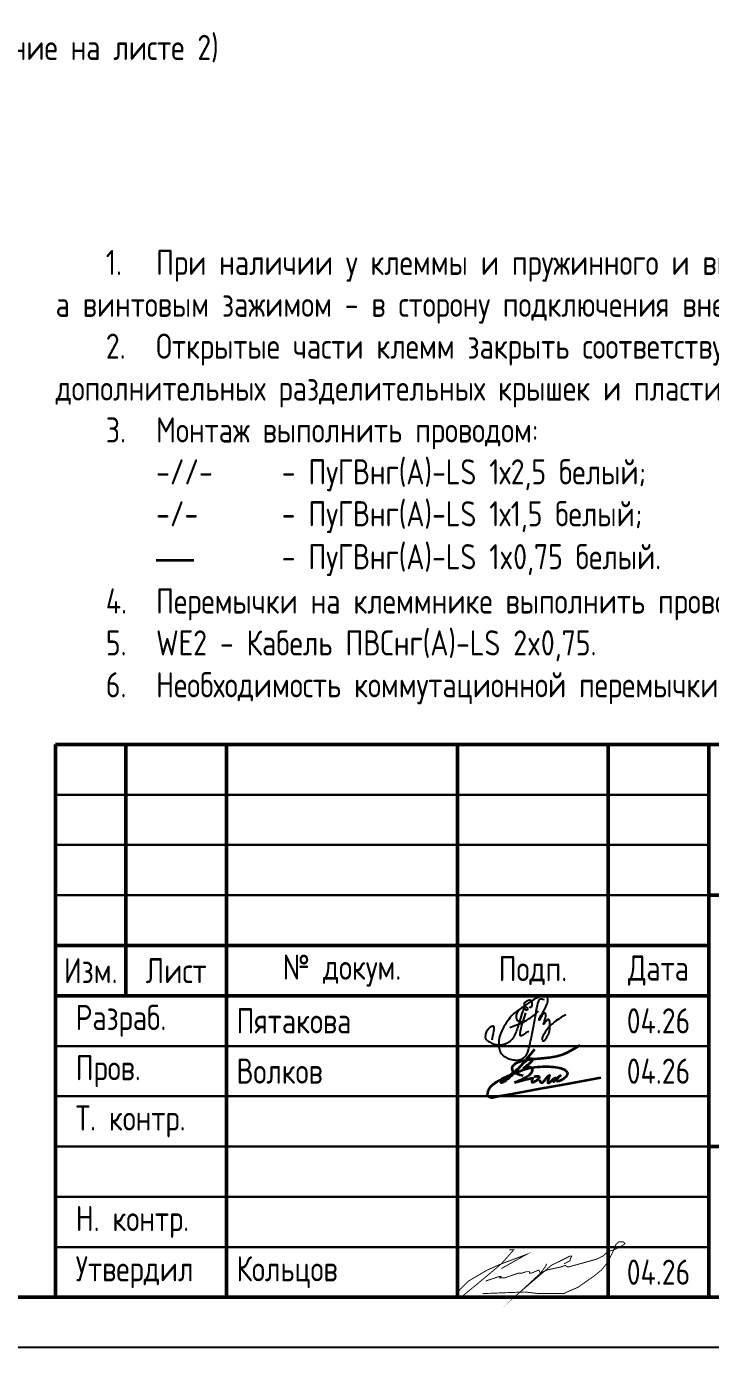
# Model space of a CAD drawing. Header units: millimetres. Extents: x -936 to 3453, y -90 to 618.
# Drawn here: x 2204.1 to 2272.2, y 0 to 131.4 of the extents above; entities that cross this region are included whole.
import ezdxf

# ---------------------------------------------------------------- set-up
doc = ezdxf.new("R2010")
doc.units = ezdxf.units.MM
doc.styles.add('Gost_type_A', font='GOST_A.TTF')

# ---------------------------------------------------------------- blocks, each defined once
blk = doc.blocks.new('Штамп большой нижний')
at = {"lineweight": 50}
for points in [[(-185, 55), (-178, 55), (-178, 35), (-185, 35)], [(-178, 55), (-168, 55), (-168, 35), (-178, 35)], [(-168, 55), (-145, 55), (-145, 35), (-168, 35)], [(-145, 55), (-130, 55), (-130, 35), (-145, 35)], [(-130, 55), (-120, 55), (-120, 35), (-130, 35)], [(-120, 55), (0, 55), (0, 40), (-120, 40)], [(-120, 40), (-50, 40), (-50, 15), (-120, 15)], [(-185, 35), (-178, 35), (-178, 30), (-185, 30)], [(-178, 35), (-168, 35), (-168, 30), (-178, 30)], [(-168, 35), (-145, 35), (-145, 30), (-168, 30)], [(-145, 35), (-130, 35), (-130, 30), (-145, 30)], [(-130, 35), (-120, 35), (-120, 30), (-130, 30)], [(-185, 30), (-168, 30), (-168, 0), (-185, 0)], [(-168, 30), (-145, 30), (-145, 0), (-168, 0)], [(-145, 30), (-130, 30), (-130, 0), (-145, 0)], [(-130, 30), (-120, 30), (-120, 0), (-130, 0)], [(-120, 15), (-50, 15), (-50, 0), (-120, 0)]]:
    blk.add_lwpolyline(points, close=True, dxfattribs=at)
for points in [[(-185, 55), (-178, 55), (-178, 50), (-185, 50)], [(-178, 55), (-168, 55), (-168, 50), (-178, 50)], [(-168, 55), (-145, 55), (-145, 50), (-168, 50)], [(-145, 55), (-130, 55), (-130, 50), (-145, 50)], [(-130, 55), (-120, 55), (-120, 50), (-130, 50)], [(-185, 50), (-178, 50), (-178, 45), (-185, 45)], [(-178, 50), (-168, 50), (-168, 45), (-178, 45)], [(-168, 50), (-145, 50), (-145, 45), (-168, 45)], [(-145, 50), (-130, 50), (-130, 45), (-145, 45)], [(-130, 50), (-120, 50), (-120, 45), (-130, 45)], [(-185, 45), (-178, 45), (-178, 40), (-185, 40)], [(-178, 45), (-168, 45), (-168, 40), (-178, 40)], [(-168, 45), (-145, 45), (-145, 40), (-168, 40)], [(-145, 45), (-130, 45), (-130, 40), (-145, 40)], [(-130, 45), (-120, 45), (-120, 40), (-130, 40)], [(-185, 40), (-178, 40), (-178, 35), (-185, 35)], [(-178, 40), (-168, 40), (-168, 35), (-178, 35)], [(-168, 40), (-145, 40), (-145, 35), (-168, 35)], [(-145, 40), (-130, 40), (-130, 35), (-145, 35)], [(-130, 40), (-120, 40), (-120, 35), (-130, 35)], [(-185, 30), (-168, 30), (-168, 25), (-185, 25)], [(-168, 30), (-145, 30), (-145, 25), (-168, 25)], [(-145, 30), (-130, 30), (-130, 25), (-145, 25)], [(-130, 30), (-120, 30), (-120, 25), (-130, 25)], [(-185, 25), (-168, 25), (-168, 20), (-185, 20)], [(-168, 25), (-145, 25), (-145, 20), (-168, 20)], [(-145, 25), (-130, 25), (-130, 20), (-145, 20)], [(-130, 25), (-120, 25), (-120, 20), (-130, 20)], [(-185, 20), (-168, 20), (-168, 15), (-185, 15)], [(-168, 20), (-145, 20), (-145, 15), (-168, 15)], [(-145, 20), (-130, 20), (-130, 15), (-145, 15)], [(-130, 20), (-120, 20), (-120, 15), (-130, 15)], [(-185, 15), (-168, 15), (-168, 10), (-185, 10)], [(-168, 15), (-145, 15), (-145, 10), (-168, 10)], [(-145, 15), (-130, 15), (-130, 10), (-145, 10)], [(-130, 15), (-120, 15), (-120, 10), (-130, 10)], [(-185, 10), (-168, 10), (-168, 5), (-185, 5)], [(-168, 10), (-145, 10), (-145, 5), (-168, 5)], [(-145, 10), (-130, 10), (-130, 5), (-145, 5)], [(-130, 10), (-120, 10), (-120, 5), (-130, 5)], [(-185, 5), (-168, 5), (-168, 0), (-185, 0)], [(-168, 5), (-145, 5), (-145, 0), (-168, 0)], [(-145, 5), (-130, 5), (-130, 0), (-145, 0)], [(-130, 5), (-120, 5), (-120, 0), (-130, 0)]]:
    blk.add_lwpolyline(points, close=True)
at = {"char_height": 2.5, "style": 'Gost_type_A'}
for s, insert, width, attachment_point in [('Изм.', (-181.5, 32.5), 7, 5), ('Лист', (-173, 32.5), 10, 5), ('№ докум.', (-156.5, 32.5), 23, 5), ('Подп.', (-137.5, 32.5), 15, 5), ('Дата', (-125, 32.5), 10, 5), ('\\pxl0.8;Разраб.', (-185, 27.5), 17, 4), ('\\pxl0.8;Пров.', (-185, 22.5), 17, 4), ('\\pxl0.8;Т. контр.', (-185, 17.5), 17, 4), ('\\pxl0.8;Н. контр.', (-185, 7.5), 17, 4), ('\\pxl0.8;Утвердил', (-185, 2.5), 17, 4)]:
    blk.add_mtext(s, dxfattribs=dict(at, insert=insert, width=width, attachment_point=attachment_point))
blk = doc.blocks.new('Сотрудник 7_1')
at = {"lineweight": 35}
for points in [[(5.51, 4.62), (4.98, 3.97), (4.54, 3.43), (4.18, 3.01), (3.9, 2.68), (3.67, 2.43), (3.49, 2.24), (3.34, 2.09), (3.21, 1.97), (3.08, 1.86), (2.97, 1.76), (2.86, 1.67), (2.76, 1.6), (2.67, 1.53), (2.59, 1.47), (2.52, 1.42), (2.45, 1.38), (2.4, 1.35), (2.35, 1.33), (2.31, 1.31), (2.28, 1.3), (2.25, 1.3), (2.23, 1.3), (2.21, 1.31), (2.2, 1.31), (2.19, 1.33), (2.18, 1.34), (2.18, 1.36), (2.18, 1.38), (2.18, 1.4), (2.19, 1.42), (2.2, 1.45), (2.22, 1.48), (2.25, 1.51), (2.28, 1.55), (2.32, 1.59), (2.36, 1.63), (2.42, 1.67), (2.49, 1.72), (2.56, 1.78), (2.65, 1.84), (2.75, 1.9), (2.87, 1.97), (2.99, 2.04), (3.12, 2.12), (3.25, 2.21), (3.39, 2.3), (3.53, 2.41), (3.67, 2.52), (3.81, 2.64), (3.94, 2.77), (4.07, 2.9), (4.2, 3.03), (4.32, 3.15), (4.44, 3.27), (4.55, 3.37), (4.65, 3.46), (4.74, 3.54), (4.82, 3.6), (4.9, 3.64), (4.97, 3.68), (5.03, 3.7), (5.08, 3.72), (5.13, 3.73), (5.17, 3.73), (5.21, 3.73), (5.24, 3.73), (5.26, 3.73), (5.28, 3.72), (5.3, 3.71), (5.31, 3.7), (5.32, 3.68), (5.33, 3.66), (5.33, 3.64), (5.32, 3.61), (5.32, 3.58), (5.3, 3.54), (5.28, 3.5), (5.25, 3.46), (5.21, 3.41), (5.16, 3.36), (5.1, 3.3), (5.03, 3.23), (4.96, 3.17), (4.88, 3.1), (4.8, 3.04), (4.72, 2.98), (4.65, 2.92), (4.59, 2.87), (4.53, 2.83), (4.49, 2.8), (4.46, 2.77), (4.43, 2.76), (4.42, 2.75), (4.42, 2.74), (4.43, 2.75), (4.45, 2.75), (4.49, 2.76), (4.53, 2.78), (4.58, 2.8), (4.64, 2.82), (4.7, 2.84), (4.76, 2.85), (4.83, 2.86), (4.89, 2.87), (4.95, 2.88), (5.01, 2.87), (5.06, 2.87), (5.11, 2.85), (5.15, 2.84), (5.19, 2.81), (5.22, 2.78), (5.25, 2.75), (5.27, 2.72), (5.29, 2.68), (5.3, 2.63), (5.3, 2.59), (5.3, 2.54), (5.29, 2.49), (5.27, 2.44), (5.26, 2.38), (5.23, 2.33), (5.2, 2.28), (5.17, 2.22), (5.12, 2.17), (5.07, 2.11), (5, 2.05), (4.92, 1.99), (4.83, 1.93), (4.73, 1.86), (4.6, 1.79), (4.47, 1.72), (4.31, 1.65), (4.15, 1.57), (3.96, 1.49), (3.76, 1.41), (3.54, 1.32)], [(4.39, 2), (4.09, 2.07), (3.85, 2.15), (3.67, 2.21), (3.55, 2.27), (3.46, 2.33), (3.4, 2.39), (3.37, 2.44), (3.35, 2.5), (3.33, 2.55), (3.32, 2.61), (3.31, 2.66), (3.31, 2.72), (3.31, 2.77), (3.32, 2.83), (3.34, 2.89), (3.36, 2.94), (3.39, 2.99), (3.43, 3.05), (3.48, 3.1), (3.54, 3.15), (3.6, 3.2), (3.67, 3.24), (3.74, 3.29), (3.82, 3.33), (3.91, 3.37), (4.01, 3.4), (4.11, 3.44), (4.22, 3.47), (4.34, 3.5), (4.47, 3.53), (4.62, 3.56), (4.77, 3.58), (4.93, 3.61), (5.11, 3.63), (5.29, 3.65), (5.48, 3.67), (5.67, 3.69), (5.85, 3.71), (6.04, 3.72), (6.21, 3.74), (6.38, 3.76), (6.55, 3.77), (6.71, 3.79), (6.86, 3.81), (7.02, 3.83), (7.19, 3.86), (7.36, 3.89), (7.54, 3.92), (7.74, 3.96), (7.95, 4.01), (8.19, 4.09), (8.47, 4.19), (8.78, 4.33), (9.15, 4.51), (9.57, 4.74), (10.05, 5.03)], [(6.04, 1.58), (6.05, 1.53), (6.06, 1.49), (6.06, 1.46), (6.07, 1.43), (6.09, 1.4), (6.1, 1.38), (6.12, 1.36), (6.14, 1.35), (6.16, 1.33), (6.19, 1.33), (6.22, 1.33), (6.25, 1.33), (6.28, 1.33), (6.31, 1.34), (6.34, 1.36), (6.37, 1.38), (6.4, 1.4), (6.43, 1.43), (6.46, 1.46), (6.49, 1.5), (6.52, 1.53), (6.55, 1.57), (6.58, 1.62), (6.62, 1.66), (6.65, 1.71), (6.69, 1.75), (6.73, 1.8), (6.78, 1.84), (6.82, 1.88), (6.85, 1.92), (6.89, 1.95), (6.92, 1.98), (6.95, 2.01), (6.97, 2.03), (6.98, 2.05), (7, 2.06), (7, 2.06), (7.01, 2.06), (7.01, 2.05), (7, 2.03), (7, 2), (6.99, 1.96), (6.97, 1.93), (6.96, 1.88), (6.94, 1.83), (6.93, 1.79), (6.91, 1.74), (6.9, 1.69), (6.89, 1.64), (6.88, 1.6), (6.87, 1.56), (6.86, 1.53), (6.85, 1.49), (6.84, 1.46), (6.84, 1.43), (6.84, 1.41), (6.84, 1.38), (6.84, 1.36), (6.84, 1.35), (6.84, 1.33), (6.84, 1.32), (6.85, 1.31), (6.86, 1.3), (6.86, 1.29), (6.87, 1.29), (6.88, 1.28), (6.89, 1.28), (6.9, 1.27), (6.91, 1.27), (6.92, 1.27), (6.93, 1.28), (6.95, 1.28), (6.96, 1.29), (6.97, 1.29), (6.98, 1.3), (7, 1.32), (7.03, 1.34), (7.06, 1.37), (7.1, 1.41), (7.15, 1.45), (7.21, 1.5), (7.27, 1.56), (7.34, 1.62), (7.41, 1.68), (7.48, 1.73), (7.54, 1.77), (7.58, 1.79), (7.6, 1.79), (7.61, 1.77), (7.59, 1.72), (7.57, 1.67), (7.54, 1.61), (7.5, 1.54), (7.46, 1.48), (7.43, 1.43), (7.41, 1.4), (7.4, 1.38), (7.41, 1.38), (7.42, 1.4), (7.45, 1.43), (7.49, 1.48), (7.54, 1.53), (7.6, 1.59), (7.66, 1.66), (7.73, 1.72), (7.81, 1.79), (7.88, 1.85), (7.95, 1.9), (8.01, 1.95), (8.06, 1.99), (8.09, 2.01), (8.11, 2.02), (8.1, 2.02), (8.07, 1.99), (8.03, 1.96), (7.98, 1.91), (7.92, 1.86), (7.87, 1.81), (7.81, 1.76), (7.76, 1.71), (7.73, 1.67), (7.7, 1.64), (7.68, 1.61), (7.67, 1.58), (7.67, 1.56), (7.67, 1.54), (7.68, 1.53), (7.7, 1.51), (7.71, 1.5), (7.73, 1.49), (7.75, 1.48), (7.77, 1.48), (7.8, 1.47), (7.83, 1.47), (7.87, 1.48), (7.91, 1.48), (7.96, 1.5), (8.01, 1.51), (8.07, 1.53), (8.13, 1.55), (8.19, 1.58), (8.26, 1.62), (8.33, 1.66), (8.4, 1.71), (8.48, 1.76), (8.55, 1.82), (8.63, 1.89), (8.69, 1.95), (8.75, 2.02), (8.79, 2.1), (8.82, 2.17), (8.83, 2.24), (8.81, 2.31), (8.78, 2.37), (8.72, 2.44), (8.65, 2.5), (8.56, 2.56), (8.44, 2.61), (8.31, 2.66), (8.17, 2.71), (8, 2.75), (7.83, 2.78), (7.64, 2.81), (7.44, 2.84), (7.22, 2.86), (7, 2.88), (6.77, 2.88), (6.53, 2.89), (6.29, 2.88), (6.04, 2.87), (5.79, 2.84), (5.52, 2.81), (5.25, 2.77), (4.97, 2.71), (4.68, 2.64), (4.38, 2.55), (4.06, 2.44), (3.74, 2.32), (3.42, 2.2), (3.11, 2.06), (2.8, 1.92), (2.51, 1.78), (2.25, 1.65), (2.01, 1.52), (1.8, 1.4), (1.62, 1.29), (1.47, 1.18), (1.35, 1.09), (1.24, 0.99), (1.15, 0.91), (1.08, 0.82), (1.02, 0.74), (0.97, 0.65), (0.93, 0.57), (0.89, 0.49), (0.86, 0.41), (0.84, 0.34), (0.83, 0.27), (0.82, 0.21), (0.82, 0.15), (0.83, 0.11), (0.84, 0.07), (0.85, 0.04), (0.87, 0.01), (0.89, -0.01), (0.91, -0.03), (0.94, -0.05), (0.97, -0.07), (1, -0.08), (1.03, -0.1), (1.07, -0.11), (1.1, -0.12), (1.13, -0.13), (1.17, -0.14), (1.2, -0.15), (1.24, -0.15), (1.29, -0.15), (1.47, -0.12), (1.9, -0.04), (2.7, 0.1), (3.99, 0.34), (5.91, 0.69), (8.58, 1.18), (12.12, 1.82)], [(3.54, 1.32), (4.17, 1.5), (4.63, 1.63), (4.96, 1.71), (5.17, 1.76), (5.28, 1.77), (5.33, 1.76), (5.34, 1.73), (5.32, 1.7), (5.3, 1.66), (5.28, 1.62), (5.27, 1.58), (5.26, 1.55), (5.25, 1.51), (5.24, 1.48), (5.24, 1.45), (5.24, 1.42), (5.24, 1.4), (5.25, 1.39), (5.26, 1.37), (5.27, 1.36), (5.29, 1.36), (5.31, 1.36), (5.33, 1.36), (5.35, 1.36), (5.39, 1.37), (5.42, 1.38), (5.46, 1.4), (5.49, 1.41), (5.54, 1.43), (5.58, 1.45), (5.62, 1.48), (5.67, 1.51), (5.72, 1.54), (5.76, 1.57), (5.81, 1.61), (5.85, 1.64), (5.89, 1.68), (5.93, 1.72), (5.96, 1.75), (5.99, 1.78), (6, 1.81), (6.02, 1.83), (6.02, 1.86), (6.01, 1.87), (6, 1.89), (5.98, 1.9), (5.95, 1.91), (5.91, 1.92), (5.87, 1.92), (5.81, 1.92), (5.75, 1.92), (5.69, 1.92), (5.63, 1.91), (5.57, 1.9), (5.51, 1.89), (5.46, 1.88)]]:
    blk.add_lwpolyline(points, dxfattribs=at)

msp = doc.modelspace()

# ---------------------------------------------------------------- linework, layer by layer
msp.add_lwpolyline([(2397, 420), (2397, 0), (2100, 0), (2100, 420)], close=True)
at = {"lineweight": 50}
msp.add_lwpolyline([(2392, 415), (2392, 5), (2120, 5), (2120, 415)], close=True, dxfattribs=at)
at = {"const_width": 0.0934}
for points in [[(2249.8, 6.62), (2250.74, 6.93), (2251.2, 7.09), (2251.36, 7.09), (2251.2, 6.93), (2251.36, 6.93), (2251.67, 6.93), (2253.07, 7.4), (2253.38, 7.4), (2253.85, 7.55), (2254.16, 7.55), (2254.16, 7.4), (2254.32, 7.4), (2255.1, 7.71), (2255.25, 7.4), (2255.87, 7.71), (2257.28, 8.02), (2257.74, 8.18), (2257.9, 8.02), (2258.05, 8.02), (2260.86, 8.8), (2261.48, 9.11), (2261.79, 9.42), (2262.1, 9.58), (2262.57, 9.73), (2263.19, 10.04), (2263.5, 10.2), (2263.66, 10.35), (2263.5, 10.51), (2263.19, 10.51), (2263.04, 10.51), (2262.72, 10.2), (2262.57, 9.73), (2261.95, 8.49), (2261.32, 7.71), (2260.55, 7.09), (2258.99, 6), (2257.9, 5.53), (2257.59, 5.37), (2255.1, 5.37), (2253.69, 5.53), (2249.49, 5.37)], [(2252.14, 9.73), (2252.6, 9.73), (2251.36, 8.33), (2250.43, 7.55), (2248.48, 5.93), (2247.36, 5), (2247, 5), (2247, 5.22), (2247.16, 5.68), (2248.09, 6.62), (2249.96, 7.71), (2251.36, 8.33), (2253.85, 9.26), (2251.36, 7.86)], [(2255.87, 8.33), (2255.72, 8.02), (2255.25, 7.4), (2253.23, 5.53), (2256.34, 8.18), (2258.21, 9.11), (2258.37, 9.11), (2258.21, 8.8), (2258.21, 8.64), (2257.59, 8.33)]]:
    msp.add_lwpolyline(points, dxfattribs=at)
for points in [[(2250.44, 30.61), (2250.66, 31.72), (2250.66, 31.91), (2250.59, 32), (2250.42, 31.94), (2250.32, 31.94), (2250.14, 31.78), (2249.81, 31.35), (2249.76, 31.02), (2249.76, 30.72), (2249.86, 30.61), (2250.3, 30.32), (2250.69, 30.16), (2251, 30.1), (2251.45, 30.1), (2252.01, 30.31), (2252.47, 30.63), (2252.81, 31.23), (2253.23, 32.53), (2253.54, 33.55), (2253.6, 33.71), (2253.68, 33.85), (2253.77, 33.92), (2253.83, 33.92), (2253.95, 33.76), (2254, 33.65), (2253.9, 33.55), (2253.82, 33.55), (2253.71, 33.62), (2253.65, 33.89), (2253.65, 34.05), (2253.65, 34.24), (2253.76, 34.39), (2253.88, 34.49), (2254.07, 34.58), (2254.26, 34.58), (2254.38, 34.51), (2254.38, 34.38), (2254.38, 34.15), (2254.38, 33.89), (2254.3, 33.81), (2254.2, 33.81), (2254.14, 33.87)], [(2257.77, 33.11), (2257.37, 32.88), (2256.93, 32.62), (2256.37, 32.16), (2255.96, 31.77), (2255.61, 31.21), (2255.45, 30.88), (2255.42, 30.73), (2255.42, 30.6), (2255.46, 30.54), (2255.55, 30.5), (2255.65, 30.54), (2255.73, 30.61), (2256.02, 31.11), (2256.14, 31.35), (2256.14, 31.56), (2256.2, 31.85), (2256.2, 32.17), (2256.2, 32.43), (2256.12, 32.61), (2256.06, 32.66), (2255.98, 32.66), (2255.87, 32.55), (2255.75, 32.42), (2255.65, 32.25), (2255.59, 32.17), (2255.52, 32.17), (2255.62, 32.37), (2255.72, 32.69), (2255.8, 33), (2255.8, 33.19), (2255.7, 33.27), (2255.63, 33.27), (2255.54, 33.18), (2255.44, 33.1), (2255.34, 32.94), (2255.26, 32.77), (2255.19, 32.61), (2255.14, 32.54), (2255.08, 32.6), (2255.15, 32.76), (2255.75, 33.78), (2255.99, 34.35), (2255.99, 34.72), (2255.9, 34.96), (2255.73, 35.07), (2255.31, 34.96), (2254.85, 34.76), (2254.37, 34.5), (2253.42, 33.82), (2252.6, 33.28), (2252.09, 32.67), (2251.6, 31.93), (2251.18, 31.05), (2251.1, 30.44), (2251.1, 29.86), (2251.22, 29.41), (2251.47, 29.09), (2251.72, 28.91), (2252.1, 28.72), (2252.62, 28.59), (2253.27, 28.59), (2253.77, 28.91), (2254.05, 29.43), (2254.41, 31.13), (2254.67, 32.38), (2254.9, 33.93), (2255.1, 34.6), (2255.23, 34.7), (2255.43, 34.7), (2255.61, 34.61)], [(2252.22, 31.83), (2252.42, 31.95), (2252.87, 32.09), (2253.69, 32.43), (2254.1, 32.69), (2254.67, 33.13), (2254.95, 33.36), (2255.04, 33.5)], [(2253.77, 33.91), (2253.71, 33.97), (2253.46, 33.88), (2253.06, 33.54), (2252.83, 33.17), (2252.83, 32.74), (2252.94, 32.55), (2253.19, 32.43), (2253.57, 32.4)], [(2254.09, 31.45), (2253.63, 31.2), (2253.47, 31.06), (2253.37, 31), (2253.26, 31), (2253.22, 31.07), (2253.22, 31.28), (2253.36, 31.99), (2253.81, 33.3)]]:
    msp.add_open_spline(points, degree=3)

# ---------------------------------------------------------------- block references
for name, p in [('Штамп большой нижний', (2392, 5)), ('Сотрудник 7_1', (2249.14, 25.04))]:
    msp.add_blockref(name, p)

# ---------------------------------------------------------------- texts
at = {"char_height": 2.5, "style": 'Gost_type_A'}
for s, insert, width, attachment_point in [('Левая боковина (продолжение на листе 2)', (2196, 129), 90, 5), ('\\pxi2,ql,t4;1.^IПри наличии у клеммы и пружинного и винтового зажима, установить пружинным зажимом в сторону внутреннего монтажа шкафа, а винтовым зажимом - в сторону подключения внешних кабелей.\\P2.^IОткрытые части клемм закрыть соответствующими концевыми крышками. На данной схеме показаны только места установок дополнительных разделительных крышек и пластин (в зависимости от типа клемм).\\P{\\A1;3.^IМонтаж выполнить проводом:\\P\\pi0,l4,q*,t4,9;-//-^I- ПуГВнг(А)-LS 1х2,5 белый;\\P\\pi2.42857,l1.57143,ql,t1.57143,9;-/-  ^I- ПуГВнг(А)-LS 1х1,5 белый; \\P\\pi-5,l9,q*,t9;\\fArial|b0|i0|c0|p34;\\H1.08333x;―^I\\fGOST type A|b0|i0|c204|p34;\\H0.92308x;- ПуГВнг(А)-LS 1x0,75 белый.\\A0;\\fMS Shell Dlg 2|b0|i0|c204|p0;\\H0.70834x;\\P\\pi2,l0,ql,t4;\\A1;\\fGOST type A|b0|i0|c204|p34;\\H1.41176x;4.^IПеремычки на клеммнике выполнить проводом ПуГВнг(А)-LS 1х1,5 белый;\\P5.^IWE2 - Кабель ПВСнг(А)-LS 2x0,75.\\P6.^IНеобходимость коммутационной перемычки определяется проектным решением.}', (2207, 64), 183, 7), ('Пятакова', (2225, 32.5), 22, 4), ('04.26', (2267, 32.5), 10, 5), ('Волков', (2225, 27.5), 22, 4), ('04.26', (2267, 27.5), 10, 5), ('Кольцов', (2225, 7.5), 22, 4), ('04.26', (2267, 7.5), 10, 5)]:
    msp.add_mtext(s, dxfattribs=dict(at, insert=insert, width=width, attachment_point=attachment_point))

doc.saveas('drawing.dxf')
